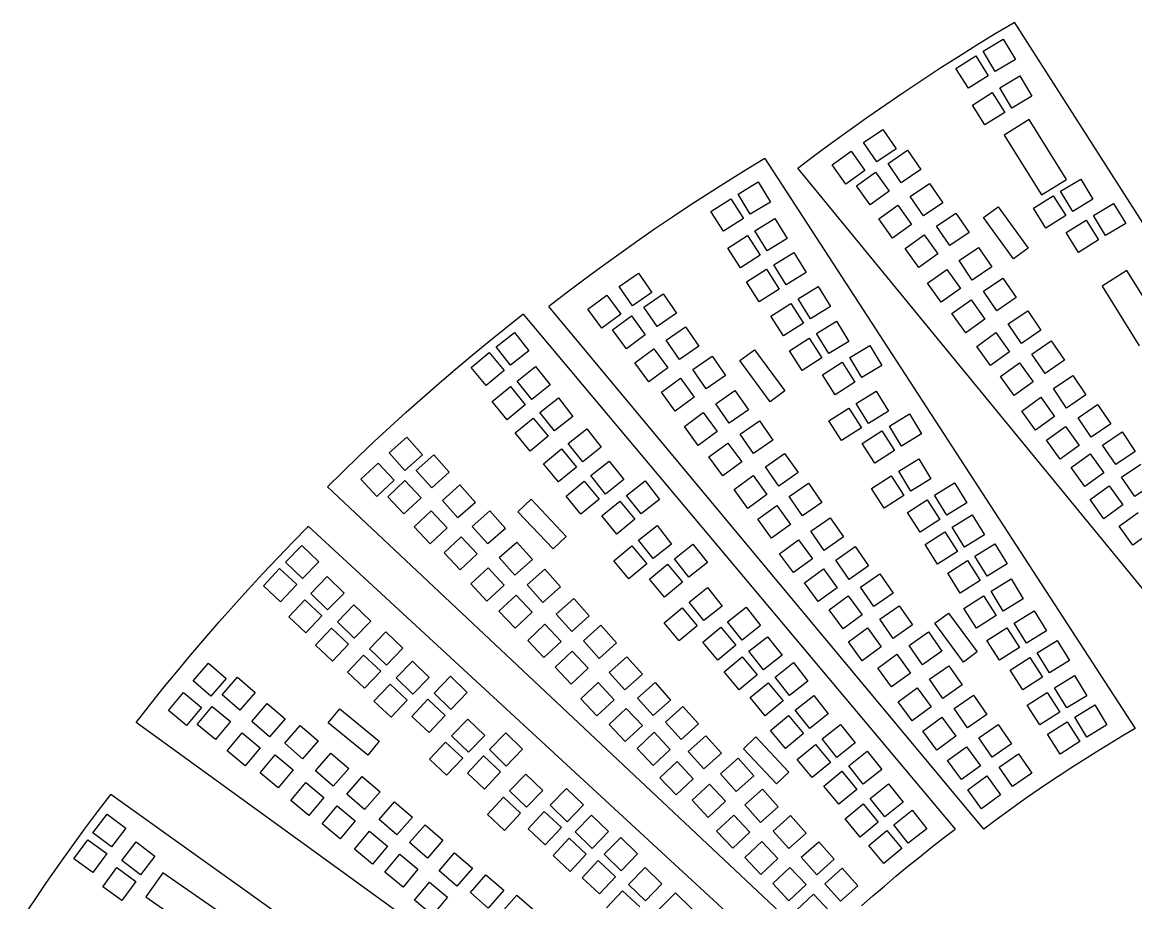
# Model space of a CAD drawing. Extents: x -27280 to 27280, y -16671 to 16671.
# Drawn here: x 15438 to 17714, y -8979 to -7179 of the extents above; entities that cross this region are included whole.
import ezdxf

# ---------------------------------------------------------------- set-up
doc = ezdxf.new("R2010")
doc.units = 0
doc.header["$MEASUREMENT"] = 0
doc.layers.get('0').update_dxf_attribs({"linetype": 'CONTINUOUS'})

msp = doc.modelspace()

# ---------------------------------------------------------------- linework, layer by layer
for p, q in [((17426.7, -7202.5), (17465, -7179.6)), ((17465, -7179.6), (17465.4, -7179.4)), ((17465.4, -7179.4), (18205.1, -8337.1)), ((17388.8, -7225.7), (17426.7, -7202.5)), ((17401.9, -7238.7), (17443, -7214)), ((17443, -7214), (17467.7, -7255.2)), ((17351.1, -7249.3), (17388.8, -7225.7)), ((17313.6, -7273.2), (17351.1, -7249.3)), ((17346, -7273.6), (17386.7, -7248)), ((17386.7, -7248), (17412.2, -7288.7)), ((17426.6, -7279.8), (17401.9, -7238.7)), ((17467.7, -7255.2), (17426.6, -7279.8)), ((17276.4, -7297.5), (17313.6, -7273.2)), ((17371.6, -7314.2), (17346, -7273.6)), ((17239.4, -7322.2), (17276.4, -7297.5)), ((17412.2, -7288.7), (17371.6, -7314.2)), ((17435.6, -7313.6), (17476.8, -7288.9)), ((17476.8, -7288.9), (17501.5, -7330.1)), ((17202.6, -7347.3), (17239.4, -7322.2)), ((17379.8, -7348.5), (17420.4, -7323)), ((17420.4, -7323), (17446, -7363.6)), ((17460.3, -7354.8), (17435.6, -7313.6)), ((17166.1, -7372.7), (17202.6, -7347.3)), ((17405.3, -7389.1), (17379.8, -7348.5)), ((17501.5, -7330.1), (17460.3, -7354.8)), ((17129.9, -7398.4), (17166.1, -7372.7)), ((17446, -7363.6), (17405.3, -7389.1)), ((17496, -7378.3), (17445, -7410)), ((17572, -7500.6), (17496, -7378.3)), ((17093.9, -7424.6), (17129.9, -7398.4)), ((17157.4, -7425.3), (17197.1, -7398.2)), ((17197.1, -7398.2), (17224.1, -7437.9)), ((17445, -7410), (17521.1, -7532.3)), ((17058.1, -7451), (17093.9, -7424.6)), ((17184.5, -7464.9), (17157.4, -7425.3)), ((17224.1, -7437.9), (17184.5, -7464.9)), ((17207.4, -7467.9), (17247, -7440.8)), ((17247, -7440.8), (17274.1, -7480.5)), ((16955.3, -7457.7), (16917.2, -7480.9)), ((16955.3, -7457.7), (17712.6, -8623)), ((17023.1, -7477.5), (17058.1, -7451)), ((17093.1, -7471), (17132.1, -7443)), ((17132.1, -7443), (17160.1, -7482)), ((16917.2, -7480.9), (16879.3, -7504.5)), ((17894.1, -8539.9), (17023.1, -7477.5)), ((17121.1, -7510), (17093.1, -7471)), ((17160.1, -7482), (17121.1, -7510)), ((17143, -7513.6), (17182, -7485.6)), ((17182, -7485.6), (17210, -7524.6)), ((17234.4, -7507.5), (17207.4, -7467.9)), ((17274.1, -7480.5), (17234.4, -7507.5)), ((16879.3, -7504.5), (16841.6, -7528.4)), ((16900.9, -7530.8), (16941.9, -7505.8)), ((16941.9, -7505.8), (16966.9, -7546.8)), ((17252.6, -7535.7), (17292.3, -7508.6)), ((17292.3, -7508.6), (17319.3, -7548.3)), ((17521.1, -7532.3), (17572, -7500.6)), ((17560.2, -7524.6), (17601.4, -7499.9)), ((17601.4, -7499.9), (17626.1, -7541.1)), ((16841.6, -7528.4), (16804.2, -7552.7)), ((16925.9, -7571.8), (16900.9, -7530.8)), ((17171, -7552.6), (17143, -7513.6)), ((17210, -7524.6), (17171, -7552.6)), ((17584.9, -7565.8), (17560.2, -7524.6)), ((16804.2, -7552.7), (16767, -7577.4)), ((16845.4, -7566.2), (16885.8, -7540.3)), ((16885.8, -7540.3), (16911.7, -7580.7)), ((16966.9, -7546.8), (16925.9, -7571.8)), ((17188.3, -7581.4), (17227.2, -7553.4)), ((17227.2, -7553.4), (17255.2, -7592.4)), ((17279.6, -7575.3), (17252.6, -7535.7)), ((17319.3, -7548.3), (17279.6, -7575.3)), ((17504.4, -7559.5), (17545, -7534)), ((17545, -7534), (17570.5, -7574.6)), ((17626.1, -7541.1), (17584.9, -7565.8)), ((17627.3, -7574.3), (17668.5, -7549.6)), ((17668.5, -7549.6), (17693.2, -7590.8)), ((16767, -7577.4), (16730.1, -7602.5)), ((16871.2, -7606.6), (16845.4, -7566.2)), ((17306.4, -7596.2), (17346.1, -7569.2)), ((17346.1, -7569.2), (17373.1, -7608.8)), ((17402.7, -7578.4), (17432.7, -7556.7)), ((17464.1, -7663.1), (17402.7, -7578.4)), ((17432.7, -7556.7), (17494.1, -7641.3)), ((17529.9, -7600.2), (17504.4, -7559.5)), ((17570.5, -7574.6), (17529.9, -7600.2)), ((17652, -7615.5), (17627.3, -7574.3)), ((16911.7, -7580.7), (16871.2, -7606.6)), ((16935.3, -7605.5), (16976.2, -7580.5)), ((16976.2, -7580.5), (17001.3, -7621.5)), ((17216.3, -7620.4), (17188.3, -7581.4)), ((17255.2, -7592.4), (17216.3, -7620.4)), ((17333.5, -7635.9), (17306.4, -7596.2)), ((17571.5, -7609.2), (17612.1, -7583.6)), ((17612.1, -7583.6), (17637.7, -7624.3)), ((17693.2, -7590.8), (17652, -7615.5)), ((16730.1, -7602.5), (16693.4, -7627.9)), ((16879.7, -7640.8), (16920.1, -7615)), ((16920.1, -7615), (16946, -7655.4)), ((16960.3, -7646.5), (16935.3, -7605.5)), ((17001.3, -7621.5), (16960.3, -7646.5)), ((17242.1, -7642), (17281.1, -7614)), ((17281.1, -7614), (17309.1, -7652.9)), ((17373.1, -7608.8), (17333.5, -7635.9)), ((17597, -7649.8), (17571.5, -7609.2)), ((16693.4, -7627.9), (16656.9, -7653.7)), ((16905.6, -7681.3), (16879.7, -7640.8)), ((17270.1, -7680.9), (17242.1, -7642)), ((17352.7, -7666.6), (17392.3, -7639.6)), ((17392.3, -7639.6), (17419.4, -7679.3)), ((17494.1, -7641.3), (17464.1, -7663.1)), ((17637.7, -7624.3), (17597, -7649.8)), ((16656.9, -7653.7), (16620.8, -7679.8)), ((16946, -7655.4), (16905.6, -7681.3)), ((16973.8, -7674.9), (17014.8, -7649.8)), ((17014.8, -7649.8), (17039.8, -7690.8)), ((17309.1, -7652.9), (17270.1, -7680.9)), ((17379.7, -7706.3), (17352.7, -7666.6)), ((16620.8, -7679.8), (16584.8, -7706.3)), ((16657.9, -7719.3), (16697.4, -7692)), ((16697.4, -7692), (16724.7, -7731.4)), ((16918.3, -7710.2), (16958.7, -7684.3)), ((16958.7, -7684.3), (16984.6, -7724.7)), ((16998.9, -7715.8), (16973.8, -7674.9)), ((17039.8, -7690.8), (16998.9, -7715.8)), ((17288.3, -7712.4), (17327.3, -7684.4)), ((17327.3, -7684.4), (17355.3, -7723.4)), ((17419.4, -7679.3), (17379.7, -7706.3)), ((17695.8, -7686.7), (17644.8, -7718.4)), ((17771.8, -7809), (17695.8, -7686.7)), ((16584.8, -7706.3), (16549.2, -7733.2)), ((16944.1, -7750.6), (16918.3, -7710.2)), ((17316.3, -7751.4), (17288.3, -7712.4)), ((17402.4, -7729.2), (17442.1, -7702.1)), ((17442.1, -7702.1), (17469.1, -7741.8)), ((16549.2, -7733.2), (16513.8, -7760.4)), ((16593.9, -7765.6), (16632.7, -7737.3)), ((16632.7, -7737.3), (16661, -7776)), ((16685.3, -7758.8), (16657.9, -7719.3)), ((16724.7, -7731.4), (16685.3, -7758.8)), ((16708.2, -7761.5), (16747.7, -7734.2)), ((16747.7, -7734.2), (16775, -7773.6)), ((16984.6, -7724.7), (16944.1, -7750.6)), ((17023.6, -7744.6), (17064.6, -7719.6)), ((17064.6, -7719.6), (17089.6, -7760.5)), ((17355.3, -7723.4), (17316.3, -7751.4)), ((17429.5, -7768.8), (17402.4, -7729.2)), ((17644.8, -7718.4), (17720.9, -7840.7)), ((17403.2, -8828.2), (16513.8, -7760.4)), ((16968.1, -7779.9), (17008.5, -7754)), ((17008.5, -7754), (17034.4, -7794.5)), ((17048.7, -7785.5), (17023.6, -7744.6)), ((17089.6, -7760.5), (17048.7, -7785.5)), ((17338.1, -7774.9), (17377.1, -7746.9)), ((17377.1, -7746.9), (17405.1, -7785.9)), ((17469.1, -7741.8), (17429.5, -7768.8)), ((16426.1, -7803.8), (16461, -7776.2)), ((16461, -7776.2), (16461.4, -7775.9)), ((16461.4, -7775.9), (17344.6, -8828.2)), ((16622.3, -7804.3), (16593.9, -7765.6)), ((16661, -7776), (16622.3, -7804.3)), ((16644.2, -7807.8), (16683, -7779.5)), ((16683, -7779.5), (16711.3, -7818.2)), ((16735.6, -7801), (16708.2, -7761.5)), ((16775, -7773.6), (16735.6, -7801)), ((16993.9, -7820.3), (16968.1, -7779.9)), ((17366.1, -7813.9), (17338.1, -7774.9)), ((17453.2, -7796), (17492.9, -7768.9)), ((17492.9, -7768.9), (17519.9, -7808.6)), ((16391.4, -7831.7), (16426.1, -7803.8)), ((16754, -7829), (16793.4, -7801.6)), ((16793.4, -7801.6), (16820.8, -7841.1)), ((17034.4, -7794.5), (16993.9, -7820.3)), ((17061.5, -7815.6), (17102.4, -7790.5)), ((17102.4, -7790.5), (17127.5, -7831.5)), ((17405.1, -7785.9), (17366.1, -7813.9)), ((17480.2, -7835.6), (17453.2, -7796)), ((16406.1, -7842.9), (16443.7, -7813.1)), ((16443.7, -7813.1), (16473.5, -7850.7)), ((16672.5, -7846.5), (16644.2, -7807.8)), ((16711.3, -7818.2), (16672.5, -7846.5)), ((16781.3, -7868.4), (16754, -7829)), ((17005.9, -7850.9), (17046.3, -7825)), ((17046.3, -7825), (17072.2, -7865.5)), ((17086.5, -7856.5), (17061.5, -7815.6)), ((17388.9, -7841.8), (17427.8, -7813.7)), ((17427.8, -7813.7), (17455.8, -7852.7)), ((17519.9, -7808.6), (17480.2, -7835.6)), ((16357.1, -7860), (16391.4, -7831.7)), ((16435.9, -7880.5), (16406.1, -7842.9)), ((16473.5, -7850.7), (16435.9, -7880.5)), ((16690, -7875.2), (16728.7, -7846.9)), ((16728.7, -7846.9), (16757.1, -7885.7)), ((16820.8, -7841.1), (16781.3, -7868.4)), ((16904.4, -7870.6), (16934.2, -7848.6)), ((16934.2, -7848.6), (16996.3, -7932.8)), ((17031.8, -7891.3), (17005.9, -7850.9)), ((17127.5, -7831.5), (17086.5, -7856.5)), ((17129, -7864.7), (17169.9, -7839.7)), ((17169.9, -7839.7), (17195, -7880.7)), ((17416.9, -7880.7), (17388.9, -7841.8)), ((17501.3, -7857.4), (17541, -7830.4)), ((17541, -7830.4), (17568, -7870.1)), ((16323, -7888.6), (16357.1, -7860)), ((16355.2, -7884.7), (16392.2, -7854.1)), ((16392.2, -7854.1), (16422.8, -7891.1)), ((16808.3, -7889.1), (16847.7, -7861.7)), ((16847.7, -7861.7), (16875, -7901.2)), ((16966.5, -7954.8), (16904.4, -7870.6)), ((17072.2, -7865.5), (17031.8, -7891.3)), ((17073.4, -7900), (17113.8, -7874.2)), ((17113.8, -7874.2), (17139.7, -7914.6)), ((17154, -7905.7), (17129, -7864.7)), ((17455.8, -7852.7), (17416.9, -7880.7)), ((17528.4, -7897.1), (17501.3, -7857.4)), ((17568, -7870.1), (17528.4, -7897.1)), ((16289.2, -7917.5), (16323, -7888.6)), ((16385.8, -7921.7), (16355.2, -7884.7)), ((16422.8, -7891.1), (16385.8, -7921.7)), ((16449.2, -7912.9), (16486.9, -7883)), ((16486.9, -7883), (16516.7, -7920.7)), ((16718.3, -7914), (16690, -7875.2)), ((16757.1, -7885.7), (16718.3, -7914)), ((16835.6, -7928.5), (16808.3, -7889.1)), ((17195, -7880.7), (17154, -7905.7)), ((17437, -7903.2), (17476, -7875.2)), ((17476, -7875.2), (17504, -7914.2)), ((16255.7, -7946.8), (16289.2, -7917.5)), ((16479.1, -7950.5), (16449.2, -7912.9)), ((16744.3, -7935.4), (16783, -7907)), ((16783, -7907), (16811.3, -7945.8)), ((16875, -7901.2), (16835.6, -7928.5)), ((17099.3, -7940.5), (17073.4, -7900)), ((17139.7, -7914.6), (17099.3, -7940.5)), ((17465, -7942.2), (17437, -7903.2)), ((17504, -7914.2), (17465, -7942.2)), ((17545.3, -7928.2), (17584.9, -7901.1)), ((17584.9, -7901.1), (17612, -7940.8)), ((16398.4, -7954.7), (16435.4, -7924.1)), ((16435.4, -7924.1), (16466, -7961.1)), ((16516.7, -7920.7), (16479.1, -7950.5)), ((16772.6, -7974.1), (16744.3, -7935.4)), ((16855.1, -7959.2), (16894.5, -7931.8)), ((16894.5, -7931.8), (16921.9, -7971.3)), ((16996.3, -7932.8), (16966.5, -7954.8)), ((17142.2, -7958.4), (17183.1, -7933.4)), ((17183.1, -7933.4), (17208.1, -7974.4)), ((17572.3, -7967.8), (17545.3, -7928.2)), ((17612, -7940.8), (17572.3, -7967.8)), ((16222.5, -7976.3), (16255.7, -7946.8)), ((16429, -7991.7), (16398.4, -7954.7)), ((16466, -7961.1), (16429, -7991.7)), ((16496, -7977), (16533.6, -7947.2)), ((16533.6, -7947.2), (16563.4, -7984.8)), ((16811.3, -7945.8), (16772.6, -7974.1)), ((16882.4, -7998.6), (16855.1, -7959.2)), ((17167.2, -7999.4), (17142.2, -7958.4)), ((17480.9, -7973.9), (17519.9, -7945.9)), ((17519.9, -7945.9), (17547.9, -7984.9)), ((17595.8, -7987.8), (17635.4, -7960.8)), ((17635.4, -7960.8), (17662.5, -8000.4)), ((16189.6, -8006.3), (16222.5, -7976.3)), ((16445.1, -8018.8), (16482.1, -7988.2)), ((16482.1, -7988.2), (16512.7, -8025.2)), ((16525.8, -8014.6), (16496, -7977)), ((16563.4, -7984.8), (16525.8, -8014.6)), ((16791.1, -8005.4), (16829.8, -7977.1)), ((16829.8, -7977.1), (16858.1, -8015.9)), ((16921.9, -7971.3), (16882.4, -7998.6)), ((17086.6, -7993.7), (17127, -7967.9)), ((17127, -7967.9), (17152.9, -8008.3)), ((17208.1, -7974.4), (17167.2, -7999.4)), ((17210.1, -8004.8), (17251.1, -7979.8)), ((17251.1, -7979.8), (17276.1, -8020.8)), ((17508.9, -8012.9), (17480.9, -7973.9)), ((17547.9, -7984.9), (17508.9, -8012.9)), ((17622.8, -8027.5), (17595.8, -7987.8)), ((16157, -8036.5), (16189.6, -8006.3)), ((16553.9, -8040.1), (16591.5, -8010.3)), ((16591.5, -8010.3), (16621.3, -8047.9)), ((16819.4, -8044.2), (16791.1, -8005.4)), ((16905.3, -8021.3), (16944.7, -7994)), ((16944.7, -7994), (16972.1, -8033.4)), ((17112.5, -8034.2), (17086.6, -7993.7)), ((17152.9, -8008.3), (17112.5, -8034.2)), ((17235.1, -8045.8), (17210.1, -8004.8)), ((17531.4, -8033.6), (17570.4, -8005.6)), ((17570.4, -8005.6), (17598.4, -8044.6)), ((17662.5, -8000.4), (17622.8, -8027.5)), ((16187.8, -8059.6), (16223.6, -8027.6)), ((16223.6, -8027.6), (16255.6, -8063.4)), ((16475.7, -8055.8), (16445.1, -8018.8)), ((16512.7, -8025.2), (16475.7, -8055.8)), ((16858.1, -8015.9), (16819.4, -8044.2)), ((16932.6, -8060.8), (16905.3, -8021.3)), ((16972.1, -8033.4), (16932.6, -8060.8)), ((17154.5, -8040.2), (17195, -8014.3)), ((17195, -8014.3), (17220.8, -8054.7)), ((17276.1, -8020.8), (17235.1, -8045.8)), ((17559.4, -8072.6), (17531.4, -8033.6)), ((17646.1, -8043.7), (17685.7, -8016.6)), ((17685.7, -8016.6), (17712.8, -8056.3)), ((16124.7, -8067.1), (16157, -8036.5)), ((16503, -8082), (16540, -8051.4)), ((16540, -8051.4), (16570.6, -8088.4)), ((16583.7, -8077.8), (16553.9, -8040.1)), ((16621.3, -8047.9), (16583.7, -8077.8)), ((16841.3, -8067.6), (16880.1, -8039.3)), ((16880.1, -8039.3), (16908.4, -8078)), ((17180.4, -8080.6), (17154.5, -8040.2)), ((17220.8, -8054.7), (17180.4, -8080.6)), ((17598.4, -8044.6), (17559.4, -8072.6)), ((17673.1, -8083.3), (17646.1, -8043.7)), ((17712.8, -8056.3), (17673.1, -8083.3)), ((16092.7, -8097.9), (16124.7, -8067.1)), ((16219.8, -8095.4), (16187.8, -8059.6)), ((16255.6, -8063.4), (16219.8, -8095.4)), ((16242.9, -8095.3), (16278.7, -8063.4)), ((16278.7, -8063.4), (16310.6, -8099.2)), ((16600.1, -8106), (16637.7, -8076.2)), ((16637.7, -8076.2), (16667.5, -8113.8)), ((16869.6, -8106.3), (16841.3, -8067.6)), ((16908.4, -8078), (16869.6, -8106.3)), ((16956.6, -8087.7), (16996, -8060.4)), ((16996, -8060.4), (17023.4, -8099.8)), ((17229.2, -8096.7), (17270.1, -8071.7)), ((17270.1, -8071.7), (17295.2, -8112.7)), ((17581.7, -8089.4), (17620.7, -8061.4)), ((17620.7, -8061.4), (17648.7, -8100.4)), ((16061.4, -8128.8), (16092.7, -8097.9)), ((16129.9, -8113.3), (16165, -8080.4)), ((16165, -8080.4), (16197.8, -8115.5)), ((16274.8, -8131.2), (16242.9, -8095.3)), ((16310.6, -8099.2), (16274.8, -8131.2)), ((16533.6, -8118.9), (16503, -8082)), ((16570.6, -8088.4), (16533.6, -8118.9)), ((16983.9, -8127.2), (16956.6, -8087.7)), ((17023.4, -8099.8), (16983.9, -8127.2)), ((17254.2, -8137.7), (17229.2, -8096.7)), ((17609.7, -8128.4), (17581.7, -8089.4)), ((17648.7, -8100.4), (17609.7, -8128.4)), ((17684.6, -8109.2), (17724.3, -8082.2)), ((16162.7, -8148.3), (16129.9, -8113.3)), ((16197.8, -8115.5), (16162.7, -8148.3)), ((16185, -8149), (16220, -8116.2)), ((16220, -8116.2), (16252.8, -8151.2)), ((16296.5, -8156.7), (16332.3, -8124.8)), ((16332.3, -8124.8), (16364.3, -8160.6)), ((16549.2, -8147.8), (16586.2, -8117.2)), ((16586.2, -8117.2), (16616.8, -8154.2)), ((16629.9, -8143.6), (16600.1, -8106)), ((16667.5, -8113.8), (16629.9, -8143.6)), ((16673, -8146.6), (16710.7, -8116.7)), ((16710.7, -8116.7), (16740.5, -8154.4)), ((16892.6, -8134), (16931.4, -8105.7)), ((16931.4, -8105.7), (16959.7, -8144.4)), ((17005.2, -8148.8), (17044.6, -8121.5)), ((17044.6, -8121.5), (17072, -8160.9)), ((17173.6, -8132), (17214.1, -8106.2)), ((17214.1, -8106.2), (17239.9, -8146.6)), ((17295.2, -8112.7), (17254.2, -8137.7)), ((17302.6, -8145.9), (17343.5, -8120.9)), ((17343.5, -8120.9), (17368.6, -8161.8)), ((17711.7, -8148.9), (17684.6, -8109.2)), ((17751.3, -8121.8), (17711.7, -8148.9)), ((17062.5, -9069.5), (16061.4, -8128.8)), ((16702.9, -8184.2), (16673, -8146.6)), ((16920.9, -8172.8), (16892.6, -8134)), ((16959.7, -8144.4), (16920.9, -8172.8)), ((17199.5, -8172.5), (17173.6, -8132)), ((17239.9, -8146.6), (17199.5, -8172.5)), ((17327.6, -8186.8), (17302.6, -8145.9)), ((17620.3, -8155), (17659.3, -8127)), ((17659.3, -8127), (17687.3, -8165.9)), ((16217.8, -8184.1), (16185, -8149)), ((16252.8, -8151.2), (16217.8, -8184.1)), ((16328.4, -8192.5), (16296.5, -8156.7)), ((16364.3, -8160.6), (16328.4, -8192.5)), ((16450.8, -8179.7), (16477.8, -8154.2)), ((16477.8, -8154.2), (16549.6, -8230.2)), ((16579.8, -8184.8), (16549.2, -8147.8)), ((16616.8, -8154.2), (16579.8, -8184.8)), ((16622.2, -8188.4), (16659.2, -8157.8)), ((16659.2, -8157.8), (16689.8, -8194.8)), ((16740.5, -8154.4), (16702.9, -8184.2)), ((16941.2, -8195.1), (16979.9, -8166.8)), ((16979.9, -8166.8), (17008.3, -8205.5)), ((17032.5, -8188.3), (17005.2, -8148.8)), ((17072, -8160.9), (17032.5, -8188.3)), ((17247, -8181.2), (17287.5, -8155.3)), ((17287.5, -8155.3), (17313.3, -8195.8)), ((17368.6, -8161.8), (17327.6, -8186.8)), ((17648.3, -8194), (17620.3, -8155)), ((17687.3, -8165.9), (17648.3, -8194)), ((16238.6, -8210.4), (16273.6, -8177.6)), ((16273.6, -8177.6), (16306.4, -8212.6)), ((16357.7, -8209.8), (16393.5, -8177.8)), ((16393.5, -8177.8), (16425.4, -8213.7)), ((16522.7, -8255.7), (16450.8, -8179.7)), ((16652.8, -8225.4), (16622.2, -8188.4)), ((17049.7, -8219.2), (17089.1, -8191.9)), ((17089.1, -8191.9), (17116.5, -8231.3)), ((17272.9, -8221.6), (17247, -8181.2)), ((17338.5, -8211.2), (17379.5, -8186.2)), ((17379.5, -8186.2), (17404.5, -8227.2)), ((17679.8, -8209.2), (17718.8, -8181.2)), ((15990.8, -8241.6), (16022, -8209.8)), ((16022, -8209.8), (16022.3, -8209.4)), ((16022.3, -8209.4), (17032.2, -9140.9)), ((16271.4, -8245.4), (16238.6, -8210.4)), ((16306.4, -8212.6), (16271.4, -8245.4)), ((16389.6, -8245.6), (16357.7, -8209.8)), ((16425.4, -8213.7), (16389.6, -8245.6)), ((16689.8, -8194.8), (16652.8, -8225.4)), ((16697.5, -8238), (16735.2, -8208.2)), ((16735.2, -8208.2), (16765, -8245.8)), ((16969.5, -8233.8), (16941.2, -8195.1)), ((17008.3, -8205.5), (16969.5, -8233.8)), ((17313.3, -8195.8), (17272.9, -8221.6)), ((17363.6, -8252.2), (17338.5, -8211.2)), ((17707.8, -8248.1), (17679.8, -8209.2)), ((16299.8, -8263.5), (16334.8, -8230.7)), ((16334.8, -8230.7), (16367.6, -8265.7)), ((16549.6, -8230.2), (16522.7, -8255.7)), ((16727.3, -8275.6), (16697.5, -8238)), ((16985.7, -8265.5), (17024.5, -8237.2)), ((17024.5, -8237.2), (17052.8, -8275.9)), ((17077, -8258.7), (17049.7, -8219.2)), ((17116.5, -8231.3), (17077, -8258.7)), ((17283, -8246.6), (17323.4, -8220.7)), ((17323.4, -8220.7), (17349.3, -8261.1)), ((17404.5, -8227.2), (17363.6, -8252.2)), ((17746.8, -8220.1), (17707.8, -8248.1)), ((15960, -8273.7), (15990.8, -8241.6)), ((15976, -8282.9), (16009.5, -8248.6)), ((16009.5, -8248.6), (16043.8, -8282.1)), ((16412.7, -8273.6), (16448.5, -8241.7)), ((16448.5, -8241.7), (16480.4, -8277.5)), ((16646.7, -8279.8), (16683.7, -8249.2)), ((16683.7, -8249.2), (16714.3, -8286.2)), ((16765, -8245.8), (16727.3, -8275.6)), ((16770.6, -8275.8), (16808.2, -8246)), ((16808.2, -8246), (16838.1, -8283.6)), ((17100.6, -8278.5), (17140.1, -8251.1)), ((17140.1, -8251.1), (17167.4, -8290.5)), ((17308.8, -8287), (17283, -8246.6)), ((17349.3, -8261.1), (17308.8, -8287)), ((17384.8, -8270.2), (17425.8, -8245.2)), ((17425.8, -8245.2), (17450.8, -8286.2)), ((15929.5, -8306.1), (15960, -8273.7)), ((16010.3, -8316.5), (15976, -8282.9)), ((16043.8, -8282.1), (16010.3, -8316.5)), ((16332.6, -8298.5), (16299.8, -8263.5)), ((16367.6, -8265.7), (16332.6, -8298.5)), ((16444.6, -8309.5), (16412.7, -8273.6)), ((16480.4, -8277.5), (16444.6, -8309.5)), ((16677.3, -8316.8), (16646.7, -8279.8)), ((16800.4, -8313.4), (16770.6, -8275.8)), ((16838.1, -8283.6), (16800.4, -8313.4)), ((17014, -8304.2), (16985.7, -8265.5)), ((17052.8, -8275.9), (17014, -8304.2)), ((17128, -8317.9), (17100.6, -8278.5)), ((17329.3, -8305.5), (17369.7, -8279.7)), ((17369.7, -8279.7), (17395.6, -8320.1)), ((17409.9, -8311.2), (17384.8, -8270.2)), ((15899.4, -8338.8), (15929.5, -8306.1)), ((15930.8, -8330.9), (15963.6, -8295.8)), ((15963.6, -8295.8), (15998.7, -8328.6)), ((16354.8, -8327.3), (16389.8, -8294.5)), ((16389.8, -8294.5), (16422.6, -8329.6)), ((16470.1, -8329.2), (16505.9, -8297.3)), ((16505.9, -8297.3), (16537.9, -8333.1)), ((16714.3, -8286.2), (16677.3, -8316.8)), ((16719.8, -8317.6), (16756.8, -8287)), ((16756.8, -8287), (16787.4, -8324)), ((17036.6, -8324.7), (17075.4, -8296.4)), ((17075.4, -8296.4), (17103.7, -8335.2)), ((17167.4, -8290.5), (17128, -8317.9)), ((17151.4, -8333.9), (17190.8, -8306.6)), ((17190.8, -8306.6), (17218.2, -8346)), ((17355.1, -8346), (17329.3, -8305.5)), ((17450.8, -8286.2), (17409.9, -8311.2)), ((15998.7, -8328.6), (15965.9, -8363.7)), ((16027.7, -8346.8), (16061.2, -8312.4)), ((16061.2, -8312.4), (16095.5, -8346)), ((16387.6, -8362.4), (16354.8, -8327.3)), ((16422.6, -8329.6), (16387.6, -8362.4)), ((16502, -8365), (16470.1, -8329.2)), ((16750.4, -8354.6), (16719.8, -8317.6)), ((16787.4, -8324), (16750.4, -8354.6)), ((17064.9, -8363.5), (17036.6, -8324.7)), ((17395.6, -8320.1), (17355.1, -8346)), ((17417.9, -8341.9), (17458.8, -8316.9)), ((17458.8, -8316.9), (17483.9, -8357.9)), ((15869.5, -8371.8), (15899.4, -8338.8)), ((15965.9, -8363.7), (15930.8, -8330.9)), ((16062, -8380.3), (16027.7, -8346.8)), ((16095.5, -8346), (16062, -8380.3)), ((16412.2, -8382.9), (16447.2, -8350.1)), ((16447.2, -8350.1), (16480, -8385.1)), ((16537.9, -8333.1), (16502, -8365)), ((16800.7, -8364.7), (16838.4, -8334.8)), ((16838.4, -8334.8), (16868.2, -8372.5)), ((17103.7, -8335.2), (17064.9, -8363.5)), ((17087.4, -8380.2), (17126.1, -8351.9)), ((17126.1, -8351.9), (17154.4, -8390.6)), ((17178.7, -8373.4), (17151.4, -8333.9)), ((17218.2, -8346), (17178.7, -8373.4)), ((17362.3, -8377.3), (17402.7, -8351.4)), ((17402.7, -8351.4), (17428.6, -8391.8)), ((17442.9, -8382.9), (17417.9, -8341.9)), ((15840, -8405), (15869.5, -8371.8)), ((15982.5, -8394.7), (16015.3, -8359.7)), ((16015.3, -8359.7), (16050.4, -8392.5)), ((16082.2, -8404.5), (16115.7, -8370.1)), ((16115.7, -8370.1), (16150, -8403.6)), ((16529.1, -8388.9), (16564.9, -8357)), ((16564.9, -8357), (16596.8, -8392.8)), ((16830.6, -8402.3), (16800.7, -8364.7)), ((16868.2, -8372.5), (16830.6, -8402.3)), ((16879.6, -8404.5), (16917.2, -8374.7)), ((16917.2, -8374.7), (16947, -8412.3)), ((17190.4, -8399.1), (17229.9, -8371.8)), ((17229.9, -8371.8), (17257.2, -8411.2)), ((17483.9, -8357.9), (17442.9, -8382.9)), ((16017.6, -8427.5), (15982.5, -8394.7)), ((16050.4, -8392.5), (16017.6, -8427.5)), ((16445, -8417.9), (16412.2, -8382.9)), ((16480, -8385.1), (16445, -8417.9)), ((16561, -8424.7), (16529.1, -8388.9)), ((16596.8, -8392.8), (16561, -8424.7)), ((16749.9, -8406.5), (16786.9, -8375.9)), ((16786.9, -8375.9), (16817.5, -8412.9)), ((17115.7, -8419), (17087.4, -8380.2)), ((17154.4, -8390.6), (17115.7, -8419)), ((17302.8, -8407.5), (17331, -8386.7)), ((17331, -8386.7), (17389.6, -8466.1)), ((17388.2, -8417.7), (17362.3, -8377.3)), ((17428.6, -8391.8), (17388.2, -8417.7)), ((17465.2, -8407.3), (17506.2, -8382.3)), ((17506.2, -8382.3), (17531.2, -8423.2)), ((15810.9, -8438.6), (15840, -8405)), ((16037, -8452.4), (16069.8, -8417.4)), ((16069.8, -8417.4), (16104.9, -8450.2)), ((16116.5, -8438), (16082.2, -8404.5)), ((16150, -8403.6), (16116.5, -8438)), ((16471.2, -8442.6), (16506.2, -8409.8)), ((16506.2, -8409.8), (16539, -8444.8)), ((16584.7, -8443.6), (16620.6, -8411.7)), ((16620.6, -8411.7), (16652.5, -8447.5)), ((16780.5, -8443.5), (16749.9, -8406.5)), ((16817.5, -8412.9), (16780.5, -8443.5)), ((16828.7, -8446.3), (16865.7, -8415.7)), ((16865.7, -8415.7), (16896.3, -8452.7)), ((16909.4, -8442.1), (16879.6, -8404.5)), ((16947, -8412.3), (16909.4, -8442.1)), ((17126.4, -8445.4), (17165.2, -8417.1)), ((17165.2, -8417.1), (17193.5, -8455.9)), ((17217.8, -8438.6), (17190.4, -8399.1)), ((17257.2, -8411.2), (17217.8, -8438.6)), ((17361.4, -8486.9), (17302.8, -8407.5)), ((17409.6, -8442.6), (17450.1, -8416.7)), ((17450.1, -8416.7), (17475.9, -8457.2)), ((17490.2, -8448.3), (17465.2, -8407.3)), ((15782, -8472.5), (15810.9, -8438.6)), ((16147.6, -8459.7), (16181.2, -8425.4)), ((16181.2, -8425.4), (16215.5, -8458.9)), ((16504, -8477.6), (16471.2, -8442.6)), ((16923.2, -8465), (16960.8, -8435.2)), ((16960.8, -8435.2), (16990.7, -8472.8)), ((17250.4, -8452.9), (17289.8, -8425.5)), ((17289.8, -8425.5), (17317.2, -8465)), ((17435.5, -8483), (17409.6, -8442.6)), ((17531.2, -8423.2), (17490.2, -8448.3)), ((17512.4, -8468.2), (17553.4, -8443.2)), ((17553.4, -8443.2), (17578.4, -8484.1)), ((16072.1, -8485.2), (16037, -8452.4)), ((16104.9, -8450.2), (16072.1, -8485.2)), ((16182, -8493.3), (16147.6, -8459.7)), ((16215.5, -8458.9), (16182, -8493.3)), ((16539, -8444.8), (16504, -8477.6)), ((16526.8, -8497.3), (16561.9, -8464.5)), ((16561.9, -8464.5), (16594.7, -8499.5)), ((16616.7, -8479.4), (16584.7, -8443.6)), ((16652.5, -8447.5), (16616.7, -8479.4)), ((16859.3, -8483.3), (16828.7, -8446.3)), ((16896.3, -8452.7), (16859.3, -8483.3)), ((16953, -8502.6), (16923.2, -8465)), ((17154.7, -8484.2), (17126.4, -8445.4)), ((17193.5, -8455.9), (17154.7, -8484.2)), ((17277.7, -8492.3), (17250.4, -8452.9)), ((17317.2, -8465), (17277.7, -8492.3)), ((17389.6, -8466.1), (17361.4, -8486.9)), ((17475.9, -8457.2), (17435.5, -8483)), ((15753.5, -8506.6), (15782, -8472.5)), ((16102.5, -8507.7), (16135.3, -8472.6)), ((16135.3, -8472.6), (16170.4, -8505.4)), ((16201.8, -8519.2), (16235.3, -8484.8)), ((16235.3, -8484.8), (16269.7, -8518.4)), ((16637.5, -8508.1), (16673.3, -8476.1)), ((16673.3, -8476.1), (16705.3, -8512)), ((16872.4, -8506.8), (16909.4, -8476.2)), ((16909.4, -8476.2), (16939.9, -8513.2)), ((16990.7, -8472.8), (16953, -8502.6)), ((16976.4, -8517.9), (17014, -8488.1)), ((17014, -8488.1), (17043.8, -8525.7)), ((17186.4, -8499.1), (17225.2, -8470.8)), ((17225.2, -8470.8), (17253.5, -8509.6)), ((17456.9, -8503.5), (17497.3, -8477.6)), ((17497.3, -8477.6), (17523.2, -8518.1)), ((17537.5, -8509.1), (17512.4, -8468.2)), ((17578.4, -8484.1), (17537.5, -8509.1)), ((15725.4, -8541), (15753.5, -8506.6)), ((15787, -8525.6), (15818.5, -8489.3)), ((15818.5, -8489.3), (15854.7, -8520.8)), ((16137.6, -8540.5), (16102.5, -8507.7)), ((16170.4, -8505.4), (16137.6, -8540.5)), ((16559.7, -8532.3), (16526.8, -8497.3)), ((16594.7, -8499.5), (16559.7, -8532.3)), ((16669.4, -8543.9), (16637.5, -8508.1)), ((16903, -8543.8), (16872.4, -8506.8)), ((17214.7, -8537.9), (17186.4, -8499.1)), ((17253.5, -8509.6), (17214.7, -8537.9)), ((17292.2, -8521.7), (17331.6, -8494.4)), ((17331.6, -8494.4), (17359, -8533.8)), ((17482.7, -8543.9), (17456.9, -8503.5)), ((15823.3, -8557), (15787, -8525.6)), ((15854.7, -8520.8), (15823.3, -8557)), ((15846.1, -8554), (15877.6, -8517.8)), ((15877.6, -8517.8), (15913.9, -8549.3)), ((16156.7, -8567.1), (16189.5, -8532.1)), ((16189.5, -8532.1), (16224.5, -8564.9)), ((16236.2, -8552.7), (16201.8, -8519.2)), ((16269.7, -8518.4), (16236.2, -8552.7)), ((16279.4, -8550.2), (16312.9, -8515.8)), ((16312.9, -8515.8), (16347.2, -8549.3)), ((16579.6, -8561.8), (16614.6, -8529)), ((16614.6, -8529), (16647.4, -8564)), ((16705.3, -8512), (16669.4, -8543.9)), ((16695.2, -8560.7), (16731.1, -8528.7)), ((16731.1, -8528.7), (16763, -8564.6)), ((16939.9, -8513.2), (16903, -8543.8)), ((16925.5, -8559.7), (16962.5, -8529.2)), ((16962.5, -8529.2), (16993.1, -8566.1)), ((17006.2, -8555.5), (16976.4, -8517.9)), ((17043.8, -8525.7), (17006.2, -8555.5)), ((17319.5, -8561.2), (17292.2, -8521.7)), ((17359, -8533.8), (17319.5, -8561.2)), ((17523.2, -8518.1), (17482.7, -8543.9)), ((17547.7, -8539.8), (17588.6, -8514.7)), ((17588.6, -8514.7), (17613.6, -8555.7)), ((15697.5, -8575.7), (15725.4, -8541)), ((15736.4, -8586.2), (15767, -8549.2)), ((15767, -8549.2), (15804, -8579.8)), ((15882.4, -8585.5), (15846.1, -8554)), ((15913.9, -8549.3), (15882.4, -8585.5)), ((16313.7, -8583.7), (16279.4, -8550.2)), ((16347.2, -8549.3), (16313.7, -8583.7)), ((17017.9, -8585.1), (17055.5, -8555.3)), ((17055.5, -8555.3), (17085.3, -8592.9)), ((17228.2, -8568), (17266.9, -8539.7)), ((17266.9, -8539.7), (17295.3, -8578.5)), ((17342.6, -8582), (17382.1, -8554.6)), ((17382.1, -8554.6), (17409.4, -8594.1)), ((17492.1, -8575.1), (17532.5, -8549.2)), ((17532.5, -8549.2), (17558.4, -8589.6)), ((17572.7, -8580.7), (17547.7, -8539.8)), ((17613.6, -8555.7), (17572.7, -8580.7)), ((15670.4, -8610.3), (15697.5, -8575.7)), ((15804, -8579.8), (15773.4, -8616.8)), ((15795.6, -8614.7), (15826.1, -8577.7)), ((15826.1, -8577.7), (15863.1, -8608.2)), ((15907.1, -8608.1), (15938.6, -8571.9)), ((15938.6, -8571.9), (15974.9, -8603.3)), ((16191.7, -8599.9), (16156.7, -8567.1)), ((16224.5, -8564.9), (16191.7, -8599.9)), ((16234.2, -8598.1), (16267, -8563.1)), ((16267, -8563.1), (16302.1, -8595.9)), ((16612.4, -8596.8), (16579.6, -8561.8)), ((16647.4, -8564), (16612.4, -8596.8)), ((16727.2, -8596.5), (16695.2, -8560.7)), ((16763, -8564.6), (16727.2, -8596.5)), ((16752.4, -8609.6), (16788.2, -8577.6)), ((16788.2, -8577.6), (16820.1, -8613.4)), ((16956.1, -8596.7), (16925.5, -8559.7)), ((16993.1, -8566.1), (16956.1, -8596.7)), ((17256.5, -8606.8), (17228.2, -8568)), ((17295.3, -8578.5), (17256.5, -8606.8)), ((17518, -8615.5), (17492.1, -8575.1)), ((17588.9, -8599.3), (17629.9, -8574.3)), ((17629.9, -8574.3), (17654.9, -8615.3)), ((15773.4, -8616.8), (15736.4, -8586.2)), ((16063.2, -8611.3), (16086.7, -8582.6)), ((16086.7, -8582.6), (16167.6, -8648.8)), ((16269.3, -8630.9), (16234.2, -8598.1)), ((16302.1, -8595.9), (16269.3, -8630.9)), ((16637.4, -8614.4), (16672.4, -8581.6)), ((16672.4, -8581.6), (16705.2, -8616.6)), ((16967, -8626.9), (17004, -8596.3)), ((17004, -8596.3), (17034.6, -8633.3)), ((17047.7, -8622.7), (17017.9, -8585.1)), ((17085.3, -8592.9), (17047.7, -8622.7)), ((17278.6, -8628.2), (17317.4, -8599.9)), ((17317.4, -8599.9), (17345.7, -8638.7)), ((17370, -8621.4), (17342.6, -8582)), ((17409.4, -8594.1), (17370, -8621.4)), ((17558.4, -8589.6), (17518, -8615.5)), ((17613.9, -8640.3), (17588.9, -8599.3)), ((16783, -9416.1), (15670.4, -8610.3)), ((15832.6, -8645.2), (15795.6, -8614.7)), ((15863.1, -8608.2), (15832.6, -8645.2)), ((15943.4, -8639.6), (15907.1, -8608.1)), ((15974.9, -8603.3), (15943.4, -8639.6)), ((15974.6, -8653), (16006.1, -8616.7)), ((16006.1, -8616.7), (16042.3, -8648.2)), ((16144.1, -8677.5), (16063.2, -8611.3)), ((16315.3, -8637.7), (16348.8, -8603.4)), ((16348.8, -8603.4), (16383.2, -8636.9)), ((16670.2, -8649.4), (16637.4, -8614.4)), ((16705.2, -8616.6), (16670.2, -8649.4)), ((16784.3, -8645.4), (16752.4, -8609.6)), ((16820.1, -8613.4), (16784.3, -8645.4)), ((17072.8, -8644.2), (17110.4, -8614.4)), ((17110.4, -8614.4), (17140.2, -8652)), ((17393.1, -8642.1), (17432.6, -8614.7)), ((17432.6, -8614.7), (17459.9, -8654.2)), ((17533.4, -8634.6), (17573.8, -8608.8)), ((17573.8, -8608.8), (17599.7, -8649.2)), ((17654.9, -8615.3), (17613.9, -8640.3)), ((17712.6, -8623), (17685.9, -8638.7)), ((15856.6, -8668.7), (15887.1, -8631.7)), ((15887.1, -8631.7), (15924.1, -8662.3)), ((16042.3, -8648.2), (16010.8, -8684.4)), ((16349.6, -8671.2), (16315.3, -8637.7)), ((16383.2, -8636.9), (16349.6, -8671.2)), ((16392.6, -8665.9), (16426.1, -8631.6)), ((16426.1, -8631.6), (16460.5, -8665.1)), ((16694.5, -8663.3), (16729.5, -8630.5)), ((16729.5, -8630.5), (16762.3, -8665.5)), ((16799.1, -8669.6), (16834.9, -8637.6)), ((16834.9, -8637.6), (16866.8, -8673.4)), ((16911.7, -8664.1), (16937.1, -8640.1)), ((16937.1, -8640.1), (17004.9, -8711.8)), ((16997.6, -8663.9), (16967, -8626.9)), ((17034.6, -8633.3), (16997.6, -8663.9)), ((17102.6, -8681.8), (17072.8, -8644.2)), ((17306.9, -8667), (17278.6, -8628.2)), ((17345.7, -8638.7), (17306.9, -8667)), ((17420.5, -8681.5), (17393.1, -8642.1)), ((17559.2, -8675.1), (17533.4, -8634.6)), ((17685.9, -8638.7), (17659.4, -8654.6)), ((15893.6, -8699.3), (15856.6, -8668.7)), ((15924.1, -8662.3), (15893.6, -8699.3)), ((16010.8, -8684.4), (15974.6, -8653)), ((16167.6, -8648.8), (16144.1, -8677.5)), ((16270.2, -8685.6), (16303, -8650.6)), ((16303, -8650.6), (16338, -8683.4)), ((16426.9, -8699.4), (16392.6, -8665.9)), ((16460.5, -8665.1), (16426.9, -8699.4)), ((16727.3, -8698.3), (16694.5, -8663.3)), ((16762.3, -8665.5), (16727.3, -8698.3)), ((16831, -8705.4), (16799.1, -8669.6)), ((16979.4, -8735.9), (16911.7, -8664.1)), ((17021.9, -8686), (17058.9, -8655.4)), ((17058.9, -8655.4), (17089.5, -8692.4)), ((17140.2, -8652), (17102.6, -8681.8)), ((17127.1, -8698.9), (17164.7, -8669.1)), ((17164.7, -8669.1), (17194.5, -8706.7)), ((17329.2, -8688.3), (17367.9, -8660)), ((17367.9, -8660), (17396.2, -8698.8)), ((17459.9, -8654.2), (17420.5, -8681.5)), ((17599.7, -8649.2), (17559.2, -8675.1)), ((17633, -8670.8), (17606.8, -8687.3)), ((17659.4, -8654.6), (17633, -8670.8)), ((15924, -8713.6), (15954.6, -8676.6)), ((15954.6, -8676.6), (15991.6, -8707.2)), ((16037.3, -8709.3), (16068.7, -8673.1)), ((16068.7, -8673.1), (16105, -8704.5)), ((16305.2, -8718.4), (16270.2, -8685.6)), ((16338, -8683.4), (16305.2, -8718.4)), ((16347.5, -8713.9), (16380.3, -8678.8)), ((16380.3, -8678.8), (16415.3, -8711.6)), ((16741.2, -8723.3), (16776.2, -8690.4)), ((16776.2, -8690.4), (16809, -8725.5)), ((16866.8, -8673.4), (16831, -8705.4)), ((16865.1, -8715.6), (16900.9, -8683.6)), ((16900.9, -8683.6), (16932.9, -8719.5)), ((17052.5, -8723), (17021.9, -8686)), ((17089.5, -8692.4), (17052.5, -8723)), ((17357.5, -8727.1), (17329.2, -8688.3)), ((17434.4, -8701.6), (17473.8, -8674.3)), ((17473.8, -8674.3), (17501.2, -8713.7)), ((17606.8, -8687.3), (17580.7, -8704)), ((15961, -8744.2), (15924, -8713.6)), ((15991.6, -8707.2), (15961, -8744.2)), ((16073.5, -8740.8), (16037.3, -8709.3)), ((16105, -8704.5), (16073.5, -8740.8)), ((16382.5, -8746.7), (16347.5, -8713.9)), ((16415.3, -8711.6), (16382.5, -8746.7)), ((16433.8, -8750.2), (16467.3, -8715.9)), ((16467.3, -8715.9), (16501.6, -8749.4)), ((16897.1, -8751.4), (16865.1, -8715.6)), ((17004.9, -8711.8), (16979.4, -8735.9)), ((17076.2, -8740.7), (17113.2, -8710.1)), ((17113.2, -8710.1), (17143.8, -8747.1)), ((17156.9, -8736.5), (17127.1, -8698.9)), ((17194.5, -8706.7), (17156.9, -8736.5)), ((17396.2, -8698.8), (17357.5, -8727.1)), ((17461.8, -8741.1), (17434.4, -8701.6)), ((17501.2, -8713.7), (17461.8, -8741.1)), ((17580.7, -8704), (17554.9, -8721)), ((15986.7, -8769.9), (16017.2, -8732.9)), ((16017.2, -8732.9), (16054.2, -8763.5)), ((16101.3, -8757.1), (16132.7, -8720.9)), ((16132.7, -8720.9), (16169, -8752.4)), ((16774, -8758.3), (16741.2, -8723.3)), ((16809, -8725.5), (16774, -8758.3)), ((16807.2, -8769.3), (16842.3, -8736.5)), ((16842.3, -8736.5), (16875.1, -8771.5)), ((16932.9, -8719.5), (16897.1, -8751.4)), ((17170.8, -8765.6), (17208.4, -8735.8)), ((17208.4, -8735.8), (17238.2, -8773.5)), ((17370.4, -8747.9), (17409.2, -8719.6)), ((17409.2, -8719.6), (17437.5, -8758.4)), ((17529.1, -8738.2), (17503.6, -8755.7)), ((17554.9, -8721), (17529.1, -8738.2)), ((15591.7, -8793), (15618.6, -8757.6)), ((15618.6, -8757.6), (15618.9, -8757.2)), ((15618.9, -8757.2), (16737.3, -9555)), ((16137.5, -8788.6), (16101.3, -8757.1)), ((16169, -8752.4), (16137.5, -8788.6)), ((16468.1, -8783.8), (16433.8, -8750.2)), ((16501.6, -8749.4), (16468.1, -8783.8)), ((16517, -8779.7), (16550.5, -8745.4)), ((16550.5, -8745.4), (16584.9, -8778.9)), ((16915, -8778.9), (16950.8, -8746.9)), ((16950.8, -8746.9), (16982.7, -8782.7)), ((17106.8, -8777.7), (17076.2, -8740.7)), ((17143.8, -8747.1), (17106.8, -8777.7)), ((17398.7, -8786.7), (17370.4, -8747.9)), ((17437.5, -8758.4), (17398.7, -8786.7)), ((17503.6, -8755.7), (17478.2, -8773.5)), ((16023.7, -8800.5), (15986.7, -8769.9)), ((16054.2, -8763.5), (16023.7, -8800.5)), ((16050.7, -8817.8), (16081.3, -8780.8)), ((16081.3, -8780.8), (16118.3, -8811.3)), ((16167.4, -8808.8), (16198.8, -8772.6)), ((16198.8, -8772.6), (16235.1, -8804.1)), ((16388.6, -8798.2), (16421.4, -8763.1)), ((16421.4, -8763.1), (16456.5, -8795.9)), ((16551.4, -8813.3), (16517, -8779.7)), ((16584.9, -8778.9), (16551.4, -8813.3)), ((16840, -8804.3), (16807.2, -8769.3)), ((16875.1, -8771.5), (16840, -8804.3)), ((16946.9, -8814.7), (16915, -8778.9)), ((16982.7, -8782.7), (16946.9, -8814.7)), ((17119.9, -8807.5), (17156.9, -8776.9)), ((17156.9, -8776.9), (17187.5, -8813.9)), ((17200.6, -8803.3), (17170.8, -8765.6)), ((17238.2, -8773.5), (17200.6, -8803.3)), ((17478.2, -8773.5), (17453.1, -8791.5)), ((15565.1, -8828.7), (15591.7, -8793)), ((15582.1, -8835.9), (15611.1, -8797.6)), ((15611.1, -8797.6), (15649.3, -8826.6)), ((16235.1, -8804.1), (16203.6, -8840.3)), ((16423.7, -8831), (16388.6, -8798.2)), ((16456.5, -8795.9), (16423.7, -8831)), ((16471.9, -8827.7), (16504.7, -8792.6)), ((16504.7, -8792.6), (16539.7, -8825.4)), ((16568, -8834.2), (16601.5, -8799.9)), ((16601.5, -8799.9), (16635.9, -8833.4)), ((16857.1, -8832.6), (16892.1, -8799.7)), ((16892.1, -8799.7), (16924.9, -8834.8)), ((16972.4, -8832.5), (17008.2, -8800.5)), ((17008.2, -8800.5), (17040.1, -8836.4)), ((17150.5, -8844.5), (17119.9, -8807.5)), ((17219, -8819.8), (17256.6, -8789.9)), ((17256.6, -8789.9), (17286.4, -8827.6)), ((17453.1, -8791.5), (17428.1, -8809.7)), ((15538.9, -8864.7), (15565.1, -8828.7)), ((15649.3, -8826.6), (15620.4, -8864.9)), ((16087.7, -8848.3), (16050.7, -8817.8)), ((16118.3, -8811.3), (16087.7, -8848.3)), ((16203.6, -8840.3), (16167.4, -8808.8)), ((16229.5, -8856), (16261, -8819.8)), ((16261, -8819.8), (16297.3, -8851.3)), ((16506.9, -8860.5), (16471.9, -8827.7)), ((16539.7, -8825.4), (16506.9, -8860.5)), ((17187.5, -8813.9), (17150.5, -8844.5)), ((17248.8, -8857.4), (17219, -8819.8)), ((17286.4, -8827.6), (17248.8, -8857.4)), ((17320, -8847), (17344.6, -8828.2)), ((17428.1, -8809.7), (17403.2, -8828.2)), ((15543.3, -8889.1), (15571.5, -8850.2)), ((15571.5, -8850.2), (15610.4, -8878.4)), ((15620.4, -8864.9), (15582.1, -8835.9)), ((16116.8, -8869.5), (16147.4, -8832.5)), ((16147.4, -8832.5), (16184.4, -8863)), ((16297.3, -8851.3), (16265.8, -8887.5)), ((16522.9, -8882.2), (16555.7, -8847.1)), ((16555.7, -8847.1), (16590.7, -8879.9)), ((16602.4, -8867.7), (16568, -8834.2)), ((16635.9, -8833.4), (16602.4, -8867.7)), ((16627.4, -8879.9), (16661, -8845.6)), ((16661, -8845.6), (16695.3, -8879.1)), ((16889.9, -8867.6), (16857.1, -8832.6)), ((16924.9, -8834.8), (16889.9, -8867.6)), ((17004.3, -8868.3), (16972.4, -8832.5)), ((17040.1, -8836.4), (17004.3, -8868.3)), ((17168.1, -8861.6), (17205.1, -8831)), ((17205.1, -8831), (17235.7, -8868)), ((17295.6, -8866.1), (17320, -8847)), ((15513.1, -8900.9), (15538.9, -8864.7)), ((15641.4, -8892.8), (15670.4, -8854.5)), ((15670.4, -8854.5), (15708.6, -8883.5)), ((16153.8, -8900), (16116.8, -8869.5)), ((16184.4, -8863), (16153.8, -8900)), ((16265.8, -8887.5), (16229.5, -8856)), ((16914.5, -8886.2), (16949.5, -8853.4)), ((16949.5, -8853.4), (16982.3, -8888.4)), ((17029.8, -8886), (17065.7, -8854.1)), ((17065.7, -8854.1), (17097.6, -8889.9)), ((17198.7, -8898.6), (17168.1, -8861.6)), ((17235.7, -8868), (17198.7, -8898.6)), ((17271.4, -8885.4), (17295.6, -8866.1)), ((15582.2, -8917.3), (15543.3, -8889.1)), ((15610.4, -8878.4), (15582.2, -8917.3)), ((15679.7, -8921.8), (15641.4, -8892.8)), ((15708.6, -8883.5), (15679.7, -8921.8)), ((16179, -8916.7), (16209.5, -8879.7)), ((16209.5, -8879.7), (16246.5, -8910.2)), ((16290.1, -8913.3), (16321.5, -8877)), ((16321.5, -8877), (16357.8, -8908.5)), ((16557.9, -8915), (16522.9, -8882.2)), ((16590.7, -8879.9), (16557.9, -8915)), ((16582.3, -8927.9), (16615.1, -8892.8)), ((16615.1, -8892.8), (16650.2, -8925.6)), ((16661.8, -8913.5), (16627.4, -8879.9)), ((16695.3, -8879.1), (16661.8, -8913.5)), ((16947.3, -8921.2), (16914.5, -8886.2)), ((16982.3, -8888.4), (16947.3, -8921.2)), ((17061.8, -8921.8), (17029.8, -8886)), ((17097.6, -8889.9), (17061.8, -8921.8)), ((17247.4, -8904.9), (17271.4, -8885.4)), ((15487.6, -8937.4), (15513.1, -8900.9)), ((15602.6, -8946), (15630.8, -8907.1)), ((15630.8, -8907.1), (15669.7, -8935.3)), ((15724.8, -8917.7), (15690.5, -8967)), ((15843.1, -8999.8), (15724.8, -8917.7)), ((16216, -8947.2), (16179, -8916.7)), ((16246.5, -8910.2), (16216, -8947.2)), ((16326.3, -8944.7), (16290.1, -8913.3)), ((16357.8, -8908.5), (16326.3, -8944.7)), ((16677.1, -8941.3), (16710.7, -8906.9)), ((16710.7, -8906.9), (16745, -8940.5)), ((16972, -8939.7), (17007, -8906.9)), ((17007, -8906.9), (17039.8, -8941.9)), ((17078, -8940.1), (17113.9, -8908.2)), ((17113.9, -8908.2), (17145.8, -8944)), ((17223.6, -8924.7), (17247.4, -8904.9)), ((15462.5, -8974.1), (15487.6, -8937.4)), ((15669.7, -8935.3), (15641.5, -8974.2)), ((16239.5, -8973.9), (16270, -8936.9)), ((16270, -8936.9), (16307, -8967.5)), ((16354, -8958.1), (16385.5, -8921.8)), ((16385.5, -8921.8), (16421.8, -8953.3)), ((16617.4, -8960.7), (16582.3, -8927.9)), ((16650.2, -8925.6), (16617.4, -8960.7)), ((16711.5, -8974.8), (16677.1, -8941.3)), ((16745, -8940.5), (16711.5, -8974.8)), ((17004.8, -8974.7), (16972, -8939.7)), ((17039.8, -8941.9), (17004.8, -8974.7)), ((17110, -8975.9), (17078, -8940.1)), ((17145.8, -8944), (17110, -8975.9)), ((17200, -8944.7), (17223.6, -8924.7)), ((15641.5, -8974.2), (15602.6, -8946)), ((15690.5, -8967), (15808.8, -9049.1)), ((16390.3, -8989.6), (16354, -8958.1)), ((16421.8, -8953.3), (16390.3, -8989.6)), ((16416.9, -8999.3), (16448.4, -8963.1)), ((16448.4, -8963.1), (16484.6, -8994.5)), ((16632, -8989.2), (16664.8, -8954.2)), ((16664.8, -8954.2), (16699.9, -8987)), ((16739.1, -8992.9), (16772.7, -8958.6)), ((16772.7, -8958.6), (16807, -8992.1)), ((17020.2, -8993.8), (17055.2, -8961)), ((17055.2, -8961), (17088, -8996)), ((17153.3, -8985.4), (17176.5, -8964.9)), ((17176.5, -8964.9), (17200, -8944.7)), ((15437.8, -9011), (15462.5, -8974.1)), ((16276.5, -9004.5), (16239.5, -8973.9)), ((16307, -8967.5), (16276.5, -9004.5))]:
    msp.add_line(p, q)

doc.saveas('drawing.dxf')
